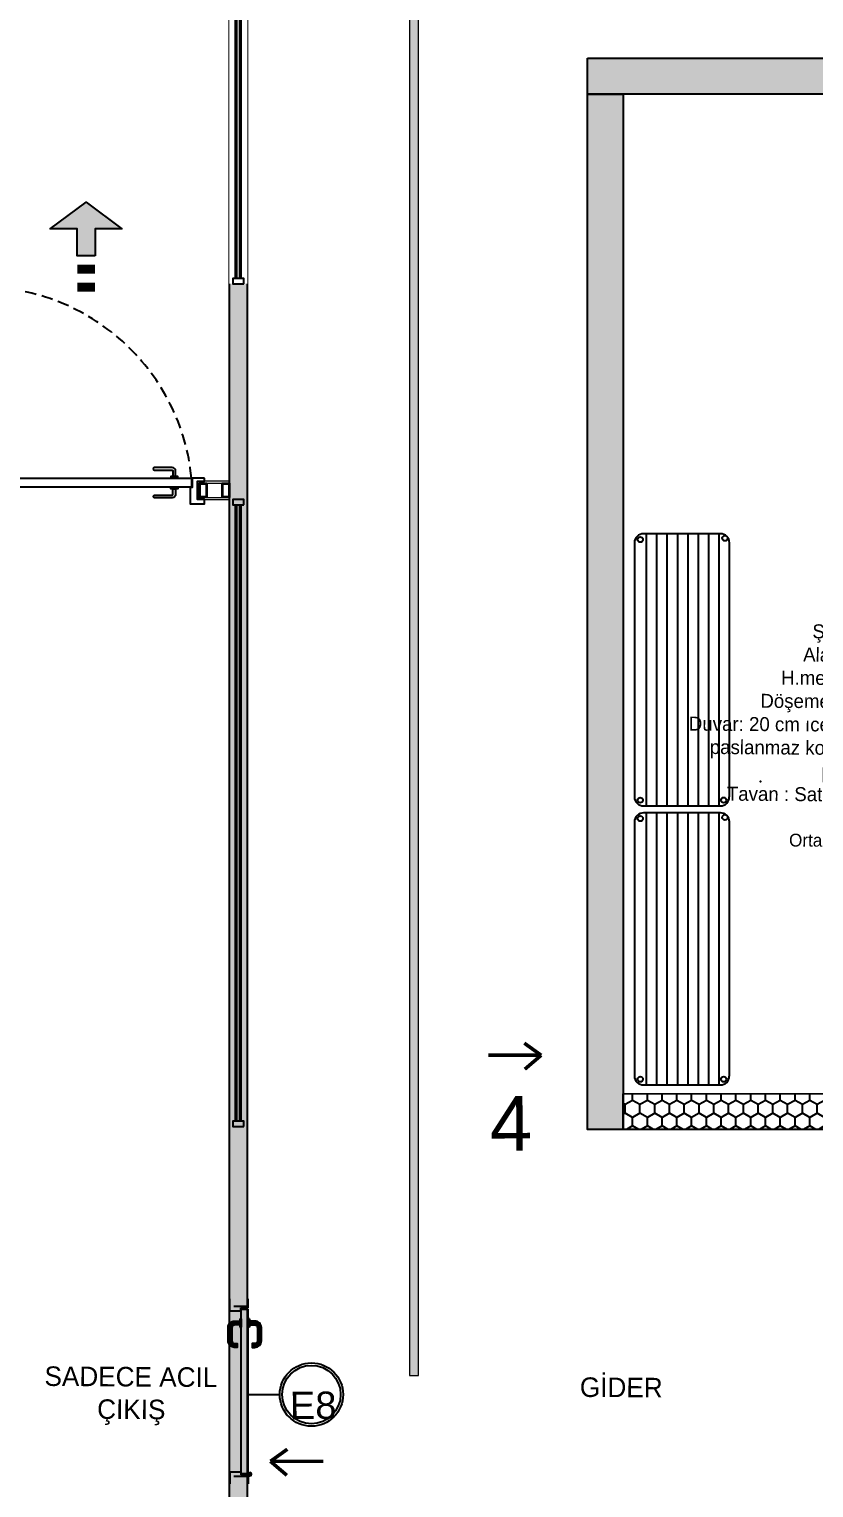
# Model space of a CAD drawing. Header units: millimetres. Extents: x 17474 to 44983, y -1049 to 14585.
# Drawn here: x 18599 to 19037, y 647 to 1461 of the extents above; entities that cross this region are included whole.
import ezdxf

# ---------------------------------------------------------------- set-up
doc = ezdxf.new("R2010")
doc.units = ezdxf.units.MM
doc.set_wipeout_variables(frame=1)
doc.linetypes.add('DASHED', pattern=[19.05, 12.7, -6.35])
for name, color, linetype in [('10 CM  SOĞUK ODA PANEL-PASLANMAZ KAPLAMA', 253, 'Continuous'), ('20 CM SOĞUK ODA PANEL- PASLANMAZ', 12, 'Continuous'), ('DOOR-YOO', 43, 'Continuous'), ('DUVAR', 2, 'Continuous'), ('INT-PROFİL', 160, 'Continuous'), ('Kıtc-041 İstif Rafı', 7, 'Continuous'), ('NOKTA', 7, 'Continuous'), ('SCHRAFFUR', 8, 'Continuous'), ('SOĞUK ODA KAPI', 42, 'Continuous'), ('tefris', 46, 'Continuous'), ('TXT-YOO', 7, 'Continuous'), ('UMRISS03', 2, 'Continuous'), ('UMRISS05', 3, 'Continuous'), ('YAZI-1_OGE', 255, 'Continuous')]:
    doc.layers.add(name, color=color, linetype=linetype)
doc.layers.add('DÖŞEME', color=7, linetype='Continuous', lineweight=13, true_color=0x616161)
doc.layers.add('INT-AQUAPANEL', color=255, linetype='Continuous', lineweight=13)
doc.layers.add('INT-CAM', color=7, linetype='Continuous', true_color=0x71c1ba)
doc.styles.add('MEKAN', font='stylu.ttf', dxfattribs={"height": 13})

# ---------------------------------------------------------------- blocks, each defined once
blk = doc.blocks.new('A$C6969023C')
at = {"layer": 'Kıtc-041 İstif Rafı'}
for p, q in [((0, 147), (0, 5)), ((48, 152), (5, 152)), ((6.73, 0), (6.73, 152)), ((12.53, 0), (12.53, 152)), ((18.33, 0), (18.33, 152)), ((24.13, 0), (24.13, 152)), ((29.93, 0), (29.93, 152)), ((35.73, 0), (35.73, 152)), ((41.53, 0), (41.53, 152)), ((47.33, 0), (47.33, 152)), ((53, 5), (53, 147)), ((5, 0), (48, 0))]:
    blk.add_line(p, q, dxfattribs=at)
for centre in [(3.21, 148.79), (50.5, 149.5), (3.21, 3.21), (49.81, 3.22)]:
    blk.add_circle(centre, 1.5, dxfattribs=at)
for centre, start, end in [((4.96, 147.04), 89.53493, 180.46507), ((48.04, 147.04), 359.53493, 90.46507), ((4.96, 4.96), 179.53493, 270.46507), ((48, 4.96), 269.53493, 0.46507)]:
    blk.add_arc(centre, 4.96, start, end, dxfattribs=at)
blk = doc.blocks.new('ja-yonoku')
at = {"layer": 'tefris', "color": 1, "linetype": 'Continuous'}
blk.add_lwpolyline([(5, -20), (-5, -20), (-5, -35), (-20, -35), (0, -50), (20, -35), (5, -35), (5, -20)], dxfattribs=at)
for points in [[(-5, 0), (5, 0), (-5, -5), (5, -5)], [(-5, -10), (5, -10), (-5, -15), (5, -15)], [(-5, -20), (5, -20), (-5, -35), (5, -35)], [(5, -35), (-20, -35), (0, -50), (-20, -35)], [(5, -35), (20, -35), (0, -50), (20, -35)]]:
    blk.add_solid(points, dxfattribs=at)
blk = doc.blocks.new('ET KAPI KOD')
at = {"layer": 'YAZI-1_OGE', "color": 6}
blk.add_line((15252, 7120.58), (15252, 7137.64), dxfattribs=at)
for radius in [17.7, 16.3]:
    blk.add_circle((15252, 7155.33), radius, dxfattribs=at)
blk = doc.blocks.new('GÖRÜNÜŞ')
at = {"layer": 'DUVAR', "color": 30, "const_width": 2}
for points in [[(15813.47, 8139.45), (15805.67, 8130.29)], [(15813.47, 8139.45), (15813.47, 8109.96)], [(15813.47, 8139.45), (15820.24, 8130.01)]]:
    blk.add_lwpolyline(points, dxfattribs=at)
blk = doc.blocks.new('A$C15972625')
at = {"layer": 'SCHRAFFUR'}
blk.add_line((2.92, 8.12), (2.92, 8.12), dxfattribs=at)
at = {"layer": 'UMRISS03'}
for p, q in [((16.21, 16.5), (15.96, 16.5)), ((4.23, 7.47), (4.23, 15.47)), ((6.7, 11.4), (5.05, 11.4)), ((5.05, 11.4), (5.05, 7.3)), ((11.14, 12), (15.79, 12)), ((11.14, 12), (11.14, 11.3)), ((11.14, 11.3), (15.79, 11.3)), ((14.52, 14.99), (14.52, 14.99)), ((14.52, 14.99), (14.52, 14.97)), ((15.79, 12), (15.79, 11.3)), ((96.7, 11.4), (98.35, 11.4)), ((97.55, 10.44), (98.35, 10.44)), ((97.95, 10.44), (97.95, 7.29)), ((98.35, 11.4), (98.35, 7.3)), ((99.22, 7.47), (99.22, 15.47)), ((11.14, 7.3), (15.79, 7.3)), ((11.14, 6.6), (11.14, 7.3)), ((11.14, 6.6), (15.79, 6.6)), ((14.52, 3.61), (14.52, 3.63)), ((14.52, 3.61), (14.52, 3.61)), ((15.79, 6.6), (15.79, 7.3)), ((16.21, 2.1), (15.96, 2.1))]:
    blk.add_line(p, q, dxfattribs=at)
for points in [[(14.52, 12), (14.52, 15, -0.414214), (16.02, 16.5), (23.52, 16.5, -0.414214), (25.02, 15), (25.02, 13.5), (27.12, 13.5), (27.12, 15, 0.414214), (23.52, 18.6), (16.02, 18.6, 0.414214), (12.42, 15), (12.42, 12)], [(14.52, 6.6), (14.52, 3.6, 0.414214), (16.02, 2.1), (23.52, 2.1, 0.414214), (25.02, 3.6), (25.02, 5.1), (27.12, 5.1), (27.12, 3.6, -0.414214), (23.52, 0), (16.02, 0, -0.414214), (12.42, 3.6), (12.42, 6.6)]]:
    blk.add_lwpolyline(points, format="xyb", dxfattribs=at)
at = {"layer": 'UMRISS03', "const_width": 1.1}
for points in [[(13.97, 12), (13.97, 15, -0.414214), (16.02, 17.05), (23.52, 17.05, -0.414214), (25.57, 15), (25.57, 14.05), (26.57, 14.05), (26.57, 15, 0.414214), (23.52, 18.05), (16.02, 18.05, 0.414214), (12.97, 15), (12.97, 12)], [(13.97, 6.6), (13.97, 3.6, 0.414214), (16.02, 1.55), (23.52, 1.55, 0.414214), (25.57, 3.6), (25.57, 4.55), (26.57, 4.55), (26.57, 3.6, -0.414214), (23.52, 0.55), (16.02, 0.55, -0.414214), (12.97, 3.6), (12.97, 6.6)]]:
    blk.add_lwpolyline(points, format="xyb", dxfattribs=at)
at = {"layer": 'UMRISS03'}
for centre, radius, start, end in [((16.02, 15), 1.5, 172.19981, 180.34111), ((23.52, 15), 3.6, 356.81133, 5.64649), ((16.02, 3.6), 1.5, 179.65889, 187.80019), ((23.52, 3.6), 3.6, 354.35351, 3.18867)]:
    blk.add_arc(centre, radius, start, end, dxfattribs=at)
at = {"layer": 'UMRISS05'}
for p, q in [((5.85, 17.7), (0.05, 17.7)), ((6.7, 17.7), (5.85, 17.7)), ((6.7, 17.7), (6.7, 11.4)), ((96.7, 17.7), (97.55, 17.7)), ((96.7, 17.7), (96.7, 11.4)), ((97.55, 17.7), (103.35, 17.7)), ((97.55, 11.3), (5.85, 11.3)), ((5.85, 11.3), (5.85, 7.3)), ((97.55, 11.3), (97.55, 7.3)), ((5.05, 7.3), (0, 7.3)), ((98.35, 7.3), (5.85, 7.3)), ((98.35, 7.3), (103.35, 7.3))]:
    blk.add_line(p, q, dxfattribs=at)
for radius in [0.9, 0.0984]:
    blk.add_circle((97.95, 6.38), radius, dxfattribs=at)
blk = doc.blocks.new('40 80 kutu profil')
at = {"layer": 'INT-PROFİL'}
for points in [[(34973.69, 7687.07), (34973.69, 7679.07), (34969.69, 7679.07), (34969.69, 7687.07)], [(34973.39, 7686.77), (34973.39, 7679.37), (34969.99, 7679.37), (34969.99, 7686.77)]]:
    blk.add_lwpolyline(points, close=True, dxfattribs=at)

msp = doc.modelspace()

# ---------------------------------------------------------------- hatches: boundary and pattern name
at = {"layer": '10 CM  SOĞUK ODA PANEL-PASLANMAZ KAPLAMA'}
h = msp.add_hatch(dxfattribs=at)
h.set_pattern_fill('HONEY', color=256, scale=1.5)
h.set_pattern_definition([(0, (14658.5113, 2109.121), (7.14375, 4.124446), [4.7625, -9.525]), (120, (14658.5113, 2109.121), (-7.14375, 4.124446), [4.7625, -9.525]), (60, (14658.5113, 2109.121), (2e-08, 8.248892), [-9.525, 4.7625])])
edge = h.paths.add_edge_path()
edge.add_line((18720.97, 1670.29), (18720.97, 606.24))
edge.add_line((18720.97, 606.24), (18710.97, 606.24))
edge.add_line((18710.97, 606.24), (18710.97, 1680.29))
edge.add_line((18710.97, 1680.29), (18720.97, 1680.29))
edge.add_line((18720.97, 1680.29), (18720.97, 1670.29))
at = {"layer": '20 CM SOĞUK ODA PANEL- PASLANMAZ'}
h = msp.add_hatch(dxfattribs=at)
h.set_pattern_fill('HONEY', color=256, scale=1.5)
h.set_pattern_definition([(0, (-11984.9673, 13231.368), (7.14375, 4.12444597), [4.7625, -9.525]), (120, (-11984.9673, 13231.368), (-7.14375, 4.124446), [4.7625, -9.525]), (60, (-11984.9673, 13231.368), (2e-08, 8.24889196), [-9.525, 4.7625])])
h.paths.add_polyline_path([(18910.97, 1445.21), (19430.97, 1445.21), (19430.97, 1425.21), (18910.97, 1425.21)])
h = msp.add_hatch(dxfattribs=at)
h.set_pattern_fill('HONEY', color=256, scale=1.5)
h.set_pattern_definition([(0, (-11984.8873, 13301.388), (7.14375, 4.12444597), [4.7625, -9.525]), (120, (-11984.8873, 13301.388), (-7.14375, 4.124446), [4.7625, -9.525]), (60, (-11984.8873, 13301.388), (2e-08, 8.24889196), [-9.525, 4.7625])])
edge = h.paths.add_edge_path()
edge.add_line((18930.97, 1425.21), (18930.97, 846.86))
edge.add_line((18930.97, 846.86), (18910.97, 846.86))
edge.add_line((18910.97, 846.86), (18910.97, 1425.19))
edge.add_line((18910.97, 1425.19), (18930.97, 1425.19))
h = msp.add_hatch(dxfattribs=at)
h.set_pattern_fill('HONEY', color=256, scale=1.5, angle=90)
h.set_pattern_definition([(90, (6703.044, -30326.4784), (-4.12444597, 7.14375), [4.7625, -9.525]), (210, (6703.044, -30326.4784), (-4.124446, -7.14375), [4.7625, -9.525]), (150, (6703.044, -30326.4784), (-8.24889196, 2e-08), [-9.525, 4.7625])])
h.paths.add_polyline_path([(18930.97, 866.86), (19180.51, 866.89), (19180.51, 846.89), (18930.97, 846.86)])

# ---------------------------------------------------------------- linework, layer by layer
at = {"layer": '10 CM  SOĞUK ODA PANEL-PASLANMAZ KAPLAMA'}
msp.add_lwpolyline([(18720.97, 1670.21), (18720.97, 606.16), (18710.97, 606.16), (18710.97, 1680.21), (18720.97, 1680.21), (18720.97, 1670.21)], dxfattribs=at)
at = {"layer": '20 CM SOĞUK ODA PANEL- PASLANMAZ'}
for points in [[(18910.97, 1445.21), (19430.97, 1445.21), (19430.97, 1425.21), (18910.97, 1425.21), (18910.97, 1445.21)], [(18930.97, 1425.21), (18930.97, 846.86), (18910.97, 846.86), (18910.97, 1425.19), (18930.97, 1425.19)], [(18930.97, 866.86), (19180.51, 866.89), (19180.51, 846.89), (18930.97, 846.86), (18930.97, 866.86)]]:
    msp.add_lwpolyline(points, dxfattribs=at)
at = {"layer": 'DOOR-YOO', "extrusion": (-4.70698e-22, -8.54121e-07, 1), "elevation": 0}
msp.add_lwpolyline([(18669.21, 1215.2), (18678.96, 1215.2, -0.414214), (18679.46, 1214.7), (18679.46, 1211.7), (18680.96, 1211.7), (18680.96, 1214.7, 0.414214), (18678.96, 1216.7), (18669.21, 1216.7, 1)], format="xyb", close=True, dxfattribs=at)
for points in [[(18576.35, 1210.7), (18689.8, 1210.7), (18689.8, 1205.7), (18576.35, 1205.7)], [(18678.21, 1210.7), (18682.21, 1210.7), (18682.21, 1211.7), (18678.21, 1211.7)], [(18697.15, 1210.7), (18690.15, 1210.7), (18690.15, 1205.5), (18689.15, 1205.5), (18689.15, 1196.44), (18697.15, 1196.44), (18697.15, 1198.71), (18693.15, 1198.71), (18693.15, 1209.1), (18697.15, 1209.1)], [(18678.21, 1205.7), (18682.21, 1205.7), (18682.21, 1204.7), (18678.21, 1204.7)]]:
    msp.add_lwpolyline(points, close=True, dxfattribs=at)
at = {"layer": 'DOOR-YOO', "extrusion": (-4.70698e-22, 8.54121e-07, 1), "elevation": 0}
msp.add_lwpolyline([(18669.21, 1201.2), (18678.96, 1201.2, 0.414214), (18679.46, 1201.7), (18679.46, 1204.7), (18680.96, 1204.7), (18680.96, 1201.7, -0.414214), (18678.96, 1199.7), (18669.21, 1199.7, -1)], format="xyb", close=True, dxfattribs=at)
at = {"layer": 'DOOR-YOO', "linetype": 'DASHED', "ltscale": 0.5, "extrusion": (-4.70698e-22, -8.54121e-07, 1)}
msp.add_arc((18572.1, 1199.22, 0), 118.26, 5.57406, 87.94034, dxfattribs=at)
at = {"layer": 'INT-AQUAPANEL'}
for p, q in [((18693.15, 1198.71, 0), (18693.15, 1209.11, 0)), ((18693.15, 1209.11, 0), (18710.97, 1209.11, 0)), ((18693.15, 1207.91), (18710.97, 1207.91)), ((18694.35, 1209.1, 0), (18694.35, 1209.11, 0)), ((18694.35, 1199.91, 0), (18694.35, 1207.91, 0)), ((18693.15, 1199.91), (18710.97, 1199.91)), ((18693.15, 1198.71), (18710.97, 1198.71))]:
    msp.add_line(p, q, dxfattribs=at)
at = {"layer": 'INT-CAM', "elevation": 0}
for points in [[(18714.4, 851.29), (18714.4, 1195.71), (18715, 1195.71), (18715, 851.29)], [(18716.8, 851.29), (18716.8, 1195.71), (18717.4, 1195.71), (18717.4, 851.29)]]:
    msp.add_lwpolyline(points, dxfattribs=at)
at = {"layer": 'NOKTA', "color": 3}
msp.add_point((19007.69, 1041.3), dxfattribs=at)
at = {"layer": 'YAZI-1_OGE'}
for points in [[(18718.97, 1195.71), (18718.97, 1198.71), (18712.97, 1198.71), (18712.97, 1195.71), (18718.97, 1195.71)], [(18718.97, 848.46), (18718.97, 851.46), (18712.97, 851.46), (18712.97, 848.46), (18718.97, 848.46)]]:
    msp.add_lwpolyline(points, dxfattribs=at)

# ---------------------------------------------------------------- block references
at = {"layer": 'DUVAR', "color": 30, "xscale": -1, "rotation": 270}
msp.add_blockref('GÖRÜNÜŞ', (10745.67, -14925.14), dxfattribs=at)
at = {"layer": 'DUVAR', "color": 30, "rotation": 90}
msp.add_blockref('GÖRÜNÜŞ', (26873.35, -15151.97), dxfattribs=at)
at = {"layer": 'DÖŞEME', "rotation": 270}
msp.add_blockref('ET KAPI KOD', (11601.46, 15950.82), dxfattribs=at)
at = {"layer": 'INT-AQUAPANEL'}
for p in [(-16275.34, -6479.16, 0), (-16262.72, -6479.16)]:
    msp.add_blockref('40 80 kutu profil', p, dxfattribs=at)
at = {"layer": 'Kıtc-041 İstif Rafı'}
for p in [(18937.23, 1027.62), (18937.23, 871.73)]:
    msp.add_blockref('A$C6969023C', p, dxfattribs=at)
at = {"layer": 'SOĞUK ODA KAPI', "xscale": -1, "rotation": 90}
msp.add_blockref('A$C15972625', (18728.84, 752.27), dxfattribs=at)
at = {"layer": 'TXT-YOO', "color": 14, "true_color": 0xa30000, "xscale": -1, "rotation": 180}
msp.add_blockref('ja-yonoku', (18630.95, 1314.87), dxfattribs=at)

# ---------------------------------------------------------------- texts
at = {"layer": 'TXT-YOO', "style": 'MEKAN'}
for s, insert, char_height, width, attachment_point, rotation in [('\\pi88.54652;G48\\P\\pi69.78026;ŞOK ODASI \\P\\pi64.70113;Alan : 9.1 m2\\P\\pi52.45867;H.mevcut: 572 cm   \\P\\pi40.97565;Döşeme :Dotti Seramik\\P\\pi1.11343;Duvar: 20 cm ıce bakan yuzeyler satıne \\P\\pi12.90479;paslanmaz koridor yuzeylerı hadvelı \\P\\pi75.29051;paslanmaz  \\P\\pi22.59483;Tavan : Satine paslanmaz panel\\P\\pi77.02924;h:300cm \\P\\pi57.51961;{\\H0.91575x;\\C14;\\c148;Ortam ısısı: -35 C}\\P\\pi97.7769; \\P\\pi93.90545;   ', (18966.92, 1142.52), 7.8, 199.4252, 1, 359.61968), ('\\pi17.10129;{\\H0.625x;SADECE ACIL \\P\\pi46.65164;ÇIKIŞ \\P\\pi52.49776;}   \\P\\pi61.1698; \\P\\pi52.49776;   ', (18590.63, 714.67), 17.472, 131.0117, 1, 359.61968), ('\\pi43.24613;{\\H0.625x;GİDER \\P\\pi52.49776;}   \\P\\pi61.1698; \\P\\pi52.49776;   ', (18863.51, 708.71), 17.472, 131.0117, 1, 359.61968), ('\\pi146.70552;{\\f@Arial Unicode MS|b0|i0|c162|p34;\\H0.625x;E8}  \\P\\pi152.64709; \\P\\pi140.50622;   ', (18598.54, 608.42), 24.4608, 317.435, 7, 0.38032)]:
    msp.add_mtext(s, dxfattribs=dict(at, insert=insert, char_height=char_height, width=width, attachment_point=attachment_point, rotation=rotation))
at = {"layer": 'TXT-YOO', "color": 30, "insert": (18550.97, 681.96), "char_height": 48.9216, "width": 634.8701, "attachment_point": 7, "rotation": 0.38032, "style": 'MEKAN'}
msp.add_mtext('\\pi306.51504;{\\f@Arial Unicode MS|b0|i0|c162|p34;\\H0.625x;4}  \\P\\pi305.29417; \\P\\pi281.01244;   ', dxfattribs=at)

# ---------------------------------------------------------------- next in the draw order: wipeouts: each hides what was drawn before it
msp.add_wipeout([(18910.97, 1670.21), (18910.97, 1680.21), (18710.97, 1680.21), (18710.97, 1319.29), (18720.97, 1319.29), (18720.97, 1670.21), (18910.97, 1670.21), (18910.97, 1680.21)])

# ---------------------------------------------------------------- next in the draw order: hatches: boundary and pattern name
at = {"layer": 'DÖŞEME'}
h = msp.add_hatch(color=59, dxfattribs=at)
h.dxf.hatch_style = 1
h.set_gradient(color1=(71, 72, 71), color2=(92, 102, 92), tint=1, name='INVCYLINDER')
h.paths.add_polyline_path([(18816.57, 1552.75), (18811.57, 1552.75), (18811.57, 709.39), (18816.57, 709.39)])

# ---------------------------------------------------------------- next in the draw order: linework, layer by layer
msp.add_lwpolyline([(18816.57, 1552.75), (18811.57, 1552.75), (18811.57, 709.39), (18811.57, 709.39), (18816.57, 709.39), (18816.57, 1552.75)], dxfattribs=at)
at = {"layer": 'INT-CAM', "elevation": 0}
for points in [[(18714.4, 1322.12), (18714.4, 1672.29), (18715, 1672.29), (18715, 1322.12)], [(18716.8, 1322.12), (18716.8, 1672.29), (18717.4, 1672.29), (18717.4, 1322.12)]]:
    msp.add_lwpolyline(points, dxfattribs=at)
at = {"layer": 'YAZI-1_OGE', "elevation": 0}
msp.add_lwpolyline([(18718.97, 1319.29), (18718.97, 1322.29), (18712.97, 1322.29), (18712.97, 1319.29), (18718.97, 1319.29)], dxfattribs=at)

doc.saveas('drawing.dxf')
